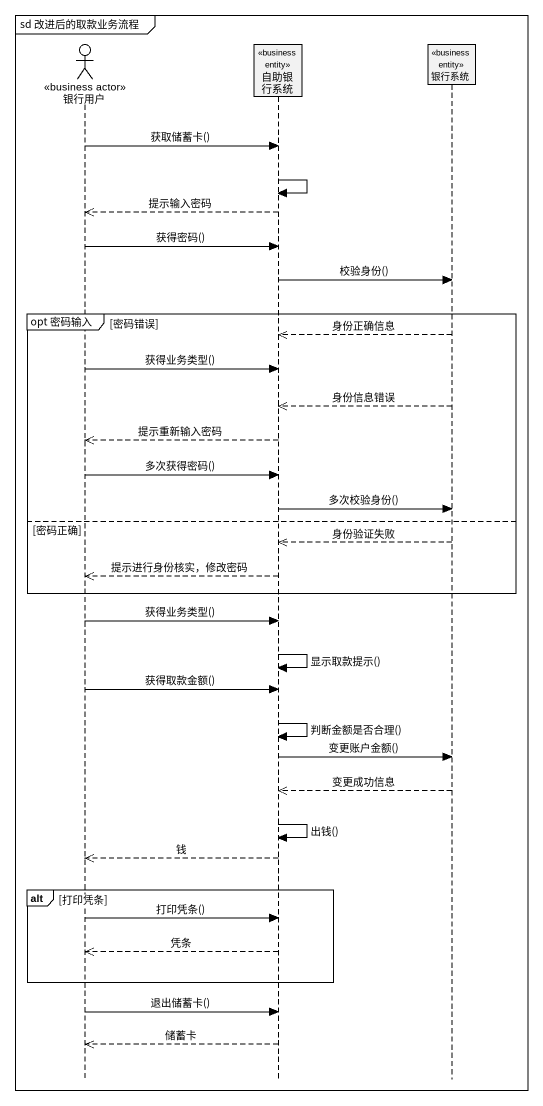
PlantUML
@startuml
mainframe sd 改进后的取款业务流程
hide footbox
actor 银行用户 <<business actor>>
participant 自助银行系统 <<business entity>>
participant 银行系统 <<business entity>>

银行用户 -> 自助银行系统 : 获取储蓄卡()
自助银行系统 -> 自助银行系统
自助银行系统 -->> 银行用户 : 提示输入密码
银行用户 -> 自助银行系统 : 获得密码()
自助银行系统 -> 银行系统 : 校验身份()
group opt 密码输入 [密码错误]
  银行系统 -->> 自助银行系统 : 身份正确信息
  银行用户 -> 自助银行系统 : 获得业务类型()
  银行系统 -->> 自助银行系统 : 身份信息错误
  自助银行系统 -->> 银行用户 : 提示重新输入密码
  银行用户 -> 自助银行系统 : 多次获得密码()
  自助银行系统 -> 银行系统 : 多次校验身份()
else 密码正确
  银行系统 -->> 自助银行系统 : 身份验证失败
  自助银行系统 -->> 银行用户 : 提示进行身份核实，修改密码
end
银行用户 -> 自助银行系统 : 获得业务类型()
自助银行系统 -> 自助银行系统 : 显示取款提示()
银行用户 -> 自助银行系统 : 获得取款金额()
自助银行系统 -> 自助银行系统 : 判断金额是否合理()
自助银行系统 -> 银行系统 : 变更账户金额()
银行系统 -->> 自助银行系统 : 变更成功信息
自助银行系统 -> 自助银行系统 : 出钱()
自助银行系统 -->> 银行用户 : 钱
alt 打印凭条
  银行用户 -> 自助银行系统 : 打印凭条()
  自助银行系统 -->> 银行用户 : 凭条
end
银行用户 -> 自助银行系统 : 退出储蓄卡()
自助银行系统 -->> 银行用户 : 储蓄卡
@enduml
